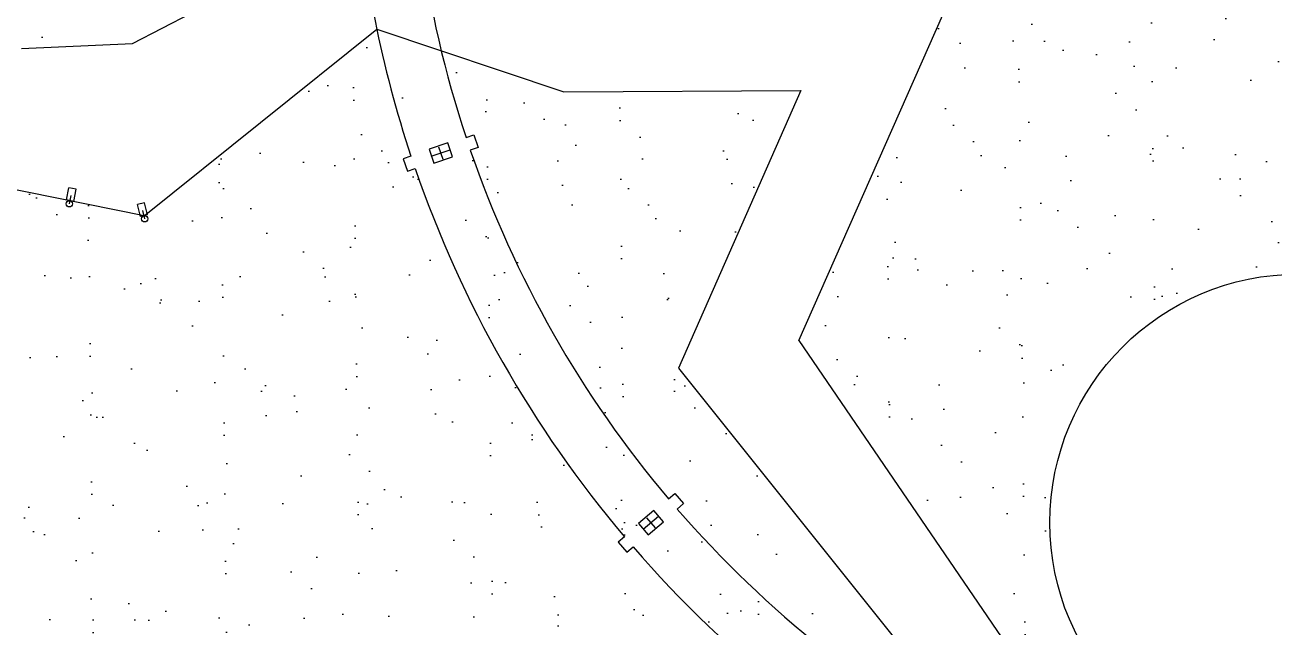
# Model space of a CAD drawing. Header units: metres. Extents: x 1796 to 2240, y -1398 to -999.
# Drawn here: x 1979.4 to 2054.8, y -1249.5 to -1213.2 of the extents above; entities that cross this region are included whole.
import ezdxf

# ---------------------------------------------------------------- set-up
doc = ezdxf.new("R2010")
doc.units = ezdxf.units.M
doc.header["$MEASUREMENT"] = 0
doc.layers.add('ARQUITETURA', color=253, linetype='CONTINUOUS')
pattern_1 = [(350.62296, (1466.5355, -762.2295), (4.089919, 4.08927), [0, -4.56, 0, -5.1, 0, -4.875]), (320.623, (1466.5355, -762.2295), (9.808834, 1.91215), [0, -2.46, 0, -4.11, 0, -1.575]), (280.62296, (1464.013, -759.536), (6.39856, -6.807323), [0, -1.5, 0, -5.4, 0, -7.05]), (270.623, (1464.013, -759.536), (8.08648, -4.78256), [0, -0.75, 0, -3.54, 0, -4.05])]

msp = doc.modelspace()

# ---------------------------------------------------------------- hatches: boundary and pattern name
at = {"layer": 'ARQUITETURA'}
h = msp.add_hatch(dxfattribs=at)
h.set_pattern_fill('AR-SAND', color=116, scale=3, angle=-46.87704, style=0)
h.set_pattern_definition(pattern_1)
edge = h.paths.add_edge_path()
edge.add_arc((1971.325, -1273.05), 92, 93.82041, 111.90763)
edge.add_line((1936.999, -1187.694), (1937.559, -1189.085))
edge.add_arc((1971.325, -1273.05), 90.5, 111.90763, 114.20354)
edge.add_line((1934.222, -1190.505), (1933.608, -1189.137))
edge.add_arc((1971.325, -1273.05), 92, 114.20328, 121.57407)
edge.add_line((1923.154, -1194.669), (1910.162, -1202.654))
edge.add_line((1910.162, -1202.654), (1908.838, -1200.501))
edge.add_arc((1971.325, -1273.05), 95.75, 93.77161, 130.73854, ccw=False)
edge.add_line((1965.027, -1177.507), (1965.195, -1181.254))
edge = h.paths.add_edge_path()
edge.add_arc((1971.325, -1273.05), 92, 79.39324, 91.32909)
edge.add_line((1969.191, -1181.075), (1969.023, -1177.328))
edge.add_arc((1971.325, -1273.05), 95.75, 79.39324, 91.37788, ccw=False)
edge.add_line((1988.95, -1178.936), (2001.352, -1181.259))
edge.add_line((2001.352, -1181.259), (2013.609, -1210.073))
edge.add_line((2013.609, -1210.073), (1999.373, -1207.291))
edge.add_line((1999.373, -1207.291), (1985.934, -1214.289))
edge.add_line((1985.934, -1214.289), (1979.219, -1214.591))
edge.add_line((1979.219, -1214.591), (1980.336, -1202.624))
edge.add_arc((1971.325, -1273.05), 71, 79.39324, 82.70853, ccw=False)
edge.add_line((1984.394, -1203.263), (1999.541, -1206.1))
edge.add_arc((2068.683, -1199.209), 69.485, 169.39324, 185.69147, ccw=False)
edge.add_line((2000.386, -1186.419), (1987.983, -1184.096))
edge.add_line((1987.983, -1184.096), (1988.26, -1182.622))
h = msp.add_hatch(dxfattribs=at)
h.set_pattern_fill('AR-SAND', color=116, scale=3, angle=-46.87704, style=0)
h.set_pattern_definition(pattern_1)
edge = h.paths.add_edge_path(flags=16)
edge.add_arc((2066.287, -1207.214), 1.5, 0, 360)
edge = h.paths.add_edge_path(flags=16)
edge.add_arc((2057.599, -1198.564), 1.5, 0, 360)
edge = h.paths.add_edge_path(flags=16)
edge.add_arc((2073.665, -1217.85), 1.5, 0, 360)
edge = h.paths.add_edge_path()
edge.add_line((2077.352, -1309.792), (2085.445, -1302.211))
edge.add_line((2085.445, -1302.211), (2073.239, -1273.427))
edge.add_line((2073.239, -1273.427), (2067.011, -1271.396))
edge.add_line((2067.011, -1271.396), (2078.13, -1237.298))
edge.add_line((2078.13, -1237.298), (2099.861, -1244.384))
edge.add_line((2099.861, -1244.384), (2105.891, -1225.893))
edge.add_line((2105.891, -1225.893), (2099.905, -1223.941))
edge.add_line((2099.905, -1223.941), (2088.659, -1230.952))
edge.add_line((2088.659, -1230.952), (2087.386, -1231.745))
edge.add_line((2087.386, -1231.745), (2081.302, -1221.986))
edge.add_line((2081.302, -1221.986), (2075.324, -1212.397))
edge.add_arc((2015.073, -1249.958), 71, 31.93963, 58.40362)
edge.add_line((2052.273, -1189.483), (2051.642, -1190.504))
edge.add_line((2051.642, -1190.504), (2053.79, -1191.88))
edge.add_line((2053.79, -1191.88), (2048.269, -1200.819))
edge.add_line((2048.269, -1200.819), (2046.144, -1199.883))
edge.add_line((2046.144, -1199.883), (2045.083, -1201.601))
edge.add_line((2045.083, -1201.601), (2040.549, -1199.602))
edge.add_line((2040.549, -1199.602), (2026.147, -1232.207))
edge.add_line((2026.147, -1232.207), (2038.654, -1250.543))
edge.add_line((2038.654, -1250.543), (2041.807, -1254.475))
edge.add_line((2041.807, -1254.475), (2044.458, -1252.416))
edge.add_arc((2056.298, -1243.206), 15, -76.24288, 217.88029, ccw=False)
edge.add_line((2059.865, -1257.775), (2060.07, -1259.076))
edge.add_line((2060.07, -1259.076), (2062.972, -1258.62))
edge.add_line((2062.972, -1258.62), (2063.461, -1261.731))
edge.add_line((2063.461, -1261.731), (2056.398, -1262.842))
edge.add_line((2056.398, -1262.842), (2055.909, -1259.731))
edge.add_line((2055.909, -1259.731), (2057.581, -1259.468))
edge.add_line((2057.581, -1259.468), (2057.377, -1258.167))
edge.add_arc((2056.298, -1243.206), 15, 229.73446, 274.12525, ccw=False)
edge.add_line((2046.603, -1254.651), (2042.748, -1259.156))
edge.add_line((2042.748, -1259.156), (2047.014, -1260.547))
edge.add_line((2047.014, -1260.547), (2045.299, -1265.809))
edge.add_line((2045.299, -1265.809), (2040.345, -1264.193))
edge.add_line((2040.345, -1264.193), (2039.012, -1268.282))
edge.add_line((2039.012, -1268.282), (2061.183, -1275.512))
edge.add_line((2061.183, -1275.512), (2054.053, -1297.379))
edge.add_line((2054.053, -1297.379), (2078.772, -1305.439))
edge.add_line((2078.772, -1305.439), (2077.352, -1309.792))
h = msp.add_hatch(dxfattribs=at)
h.set_pattern_fill('AR-SAND', color=116, scale=3, angle=-46.87704, style=0)
h.set_pattern_definition(pattern_1)
h.paths.add_polyline_path([(2034.791, -1266.906), (2036.124, -1262.817), (2037.84, -1257.555), (2034.728, -1253.674), (2018.884, -1233.887), (2026.275, -1217.12), (2011.969, -1217.199), (2000.671, -1213.427), (1986.627, -1224.685), (1972.032, -1221.752), (1972.995, -1243.613), (1943.649, -1251.689), (1938.164, -1268.53), (1963.703, -1276.858), (1970.523, -1255.941), (1992.39, -1263.072), (1995.335, -1254.04)])

# ---------------------------------------------------------------- linework, layer by layer
for p, q in [((2026.147, -1232.207), (2040.549, -1199.602)), ((1985.934, -1214.289), (1999.373, -1207.291)), ((1986.627, -1224.685), (2000.671, -1213.427)), ((2000.671, -1213.427), (2011.969, -1217.199)), ((1979.219, -1214.591), (1985.934, -1214.289)), ((2011.969, -1217.199), (2026.275, -1217.12)), ((2026.275, -1217.12), (2018.884, -1233.887)), ((2004.96, -1220.277), (2003.823, -1220.661)), ((2004.396, -1220.52), (2004.652, -1221.278)), ((2005.248, -1221.13), (2004.96, -1220.277)), ((2006.058, -1219.958), (2006.532, -1219.798)), ((2006.532, -1219.798), (2006.788, -1220.556)), ((2002.733, -1221.082), (2002.26, -1221.242)), ((2002.26, -1221.242), (2002.516, -1222)), ((2003.823, -1220.661), (2004.111, -1221.514)), ((2003.956, -1221.091), (2005.092, -1220.707)), ((2004.111, -1221.514), (2005.248, -1221.13)), ((2006.788, -1220.556), (2006.315, -1220.716)), ((1986.627, -1224.685), (1972.032, -1221.752)), ((2002.516, -1222), (2002.989, -1221.84)), ((1981.938, -1223.729), (1982.091, -1222.995)), ((1982.532, -1223.086), (1982.091, -1222.995)), ((1982.119, -1223.967), (1982.226, -1223.453)), ((1982.379, -1223.821), (1982.532, -1223.086)), ((1982.379, -1223.821), (1981.938, -1223.729)), ((1986.66, -1223.896), (1986.223, -1224.002)), ((1986.4, -1224.731), (1986.223, -1224.002)), ((1986.838, -1224.625), (1986.66, -1223.896)), ((1986.838, -1224.625), (1986.4, -1224.731)), ((1986.666, -1224.869), (1986.541, -1224.359)), ((2026.147, -1232.207), (2038.654, -1250.543)), ((2018.884, -1233.887), (2034.728, -1253.674)), ((2018.284, -1241.78), (2018.664, -1241.455)), ((2018.664, -1241.455), (2019.184, -1242.063)), ((2019.184, -1242.063), (2018.806, -1242.39)), ((2017.383, -1242.485), (2016.471, -1243.266)), ((2017.666, -1242.835), (2016.754, -1243.615)), ((2016.95, -1242.921), (2017.47, -1243.529)), ((2017.968, -1243.169), (2017.383, -1242.485)), ((2016.471, -1243.266), (2017.057, -1243.949)), ((2017.057, -1243.949), (2017.968, -1243.169)), ((2015.616, -1244.061), (2015.236, -1244.386)), ((2015.236, -1244.386), (2015.756, -1244.994)), ((2015.756, -1244.994), (2016.136, -1244.669))]:
    msp.add_line(p, q, dxfattribs=at)
for centre, radius in [((1982.119, -1223.967), 0.188), ((1986.666, -1224.869), 0.188), ((2056.298, -1243.206), 15)]:
    msp.add_circle(centre, radius, dxfattribs=at)
for centre, radius, start, end in [((2068.683, -1199.209), 65.973, 177.1722, 198.33126), ((2068.683, -1199.209), 69.483, 184.40839, 198.34882), ((2068.683, -1199.209), 65.973, 199.02605, 220.18723), ((2068.683, -1199.209), 69.483, 199.0085, 220.20478), ((2069.188, -1198.683), 66.699, 220.94264, 241.96582), ((2068.683, -1199.209), 69.483, 220.86447, 242.63396)]:
    msp.add_arc(centre, radius, start, end, dxfattribs=at)

doc.saveas('drawing.dxf')
